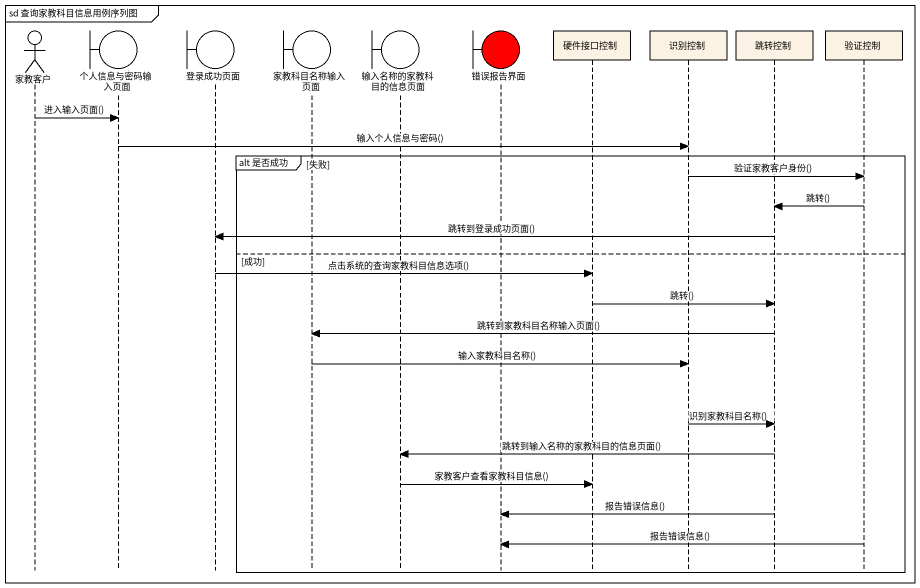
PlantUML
@startuml
mainframe sd 查询家教科目信息用例序列图
hide footbox
actor 家教客户
boundary 个人信息与密码输入页面
boundary 登录成功页面
boundary 家教科目名称输入页面
boundary 输入名称的家教科目的信息页面
boundary 错误报告界面 #FF0000
participant 硬件接口控制
participant 识别控制
participant 跳转控制
participant 验证控制

家教客户 -> 个人信息与密码输入页面 : 进入输入页面()
个人信息与密码输入页面 -> 识别控制 : 输入个人信息与密码()
group alt 是否成功 [失败]
  识别控制 -> 验证控制 : 验证家教客户身份()
  验证控制 -> 跳转控制 : 跳转()
  跳转控制 -> 登录成功页面 : 跳转到登录成功页面()
else 成功
  登录成功页面 -> 硬件接口控制 : 点击系统的查询家教科目信息选项()
  硬件接口控制 -> 跳转控制 : 跳转()
  跳转控制 -> 家教科目名称输入页面 : 跳转到家教科目名称输入页面()
  家教科目名称输入页面 -> 识别控制 : 输入家教科目名称()
  识别控制 -> 跳转控制 : 识别家教科目名称()
  跳转控制 -> 输入名称的家教科目的信息页面 : 跳转到输入名称的家教科目的信息页面()
  输入名称的家教科目的信息页面 -> 硬件接口控制 : 家教客户查看家教科目信息()
  跳转控制 -> 错误报告界面 : 报告错误信息()
  验证控制 -> 错误报告界面 : 报告错误信息()
end
@enduml
